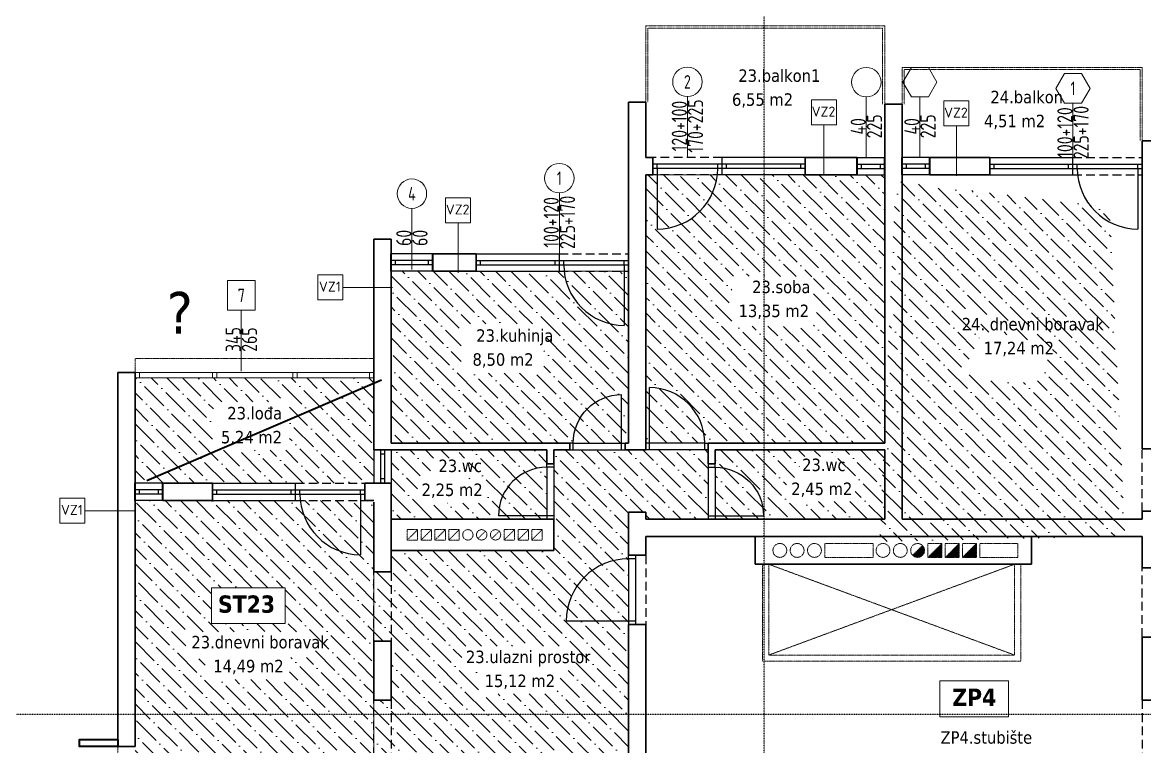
# Model space of a CAD drawing. Header units: millimetres. Extents: x -701 to 470890, y -446843 to -116129.
# Drawn here: x 226709 to 228330, y -222698 to -221653 of the extents above; entities that cross this region are included whole.
import ezdxf
from ezdxf.enums import TextEntityAlignment as Align

# ---------------------------------------------------------------- set-up
doc = ezdxf.new("R2010")
doc.units = ezdxf.units.MM
for name, pattern in [('ACAD_ISO03W100', [30, 12, -18]), ('HIDDEN', [0.375, 0.25, -0.125]), ('HIDDENX2', [19.049999999999997, 12.7, -6.35])]:
    doc.linetypes.add(name, pattern=pattern)
doc.layers.get('0').update_dxf_attribs({"lineweight": 0})
for name, color, linetype, lineweight in [('03-prozori', 132, 'Continuous', 0), ('05-podgled-tanko', 144, 'HIDDEN', 0), ('06-hatch_grijano', 30, 'Continuous', 0), ('07-kote', 70, 'Continuous', 9), ('09-oznaka stavke', 1, 'Continuous', 0), ('5-TX', 113, 'Continuous', 5), ('TP_01 - 0.35', 1, 'Continuous', 35), ('TP_01 - 0.50', 1, 'Continuous', 40), ('TP_07 - 0.20', 255, 'Continuous', 20)]:
    doc.layers.add(name, color=color, linetype=linetype, lineweight=lineweight)
for name, color, linetype in [('TP_Hidden', 8, 'HIDDENX2'), ('TP_Otvori', 8, 'Continuous'), ('TP_Otvori.block', 8, 'Continuous'), ('zidovi', 1, 'Continuous')]:
    doc.layers.add(name, color=color, linetype=linetype)
doc.styles.add('isocpeur', font='isocpeur.ttf')
doc.styles.add('tahoma10', font='tahoma.ttf', dxfattribs={"height": 2})

# ---------------------------------------------------------------- blocks, each defined once
blk = doc.blocks.new('*U656')
at = {"layer": 'TP_Otvori'}
for p, q in [((5.000001072883606, 2.04358873916146e-07), (4.999993102891582, 90.00000084808873)), ((5.000001072883606, 2.04358873916146e-07), (1.072883605957031e-06, 2.04358873916146e-07)), ((95.00000107288324, 8.910042925631245e-06), (5.00000083446503, 3.877577494648676e-07)), ((5.00000064713616, -10.00000003405978), (5.000000834465027, 2.043588528028758e-07)), ((95.00000088555437, -9.999991328375708), (95.00000107288324, 8.910042925631245e-06)), ((95.00000107288324, 8.910042924803541e-06), (100.0000010728832, 8.910042924803541e-06)), ((100.0000011239731, -9.999993269784119), (1.123973317912923e-06, -10.00000023841852))]:
    blk.add_line(p, q, dxfattribs=at)
blk.add_arc((5.000001072883581, 4.189355961307331e-07), 90.00000042915346, 5.073854788161767e-06, 90.00000507385442, dxfattribs=at)
blk = doc.blocks.new('*U663')
at = {"layer": 'TP_01 - 0.50'}
for p, q in [((0, 1.192092895507812e-07), (0, -30.00000011920929)), ((71.99999547958377, 1.139640818882981e-06), (71.99999547958377, -29.99999909877775))]:
    blk.add_line(p, q, dxfattribs=at)
at = {"layer": 'TP_Otvori'}
for p, q in [((0, 0), (71.99999547958377, -1.71661366175613e-07)), ((4.76837158203125e-07, -11.25000011920929), (71.9999952411652, -11.25000029087066)), ((0, -18.75000011920929), (71.9999952411652, -18.75000005245207)), ((7.500000476837158, -11.25000011920929), (7.500000476837158, -18.75000107288361)), ((64.49999500274662, -11.25000029087066), (64.4999952411652, -18.75000029087065)), ((0, -29.99999833106995), (71.99999547958377, -29.99999897956846))]:
    blk.add_line(p, q, dxfattribs=at)
blk = doc.blocks.new('*U1737')
at = {"layer": 'TP_01 - 0.50'}
for p, q in [((0, 1.192092895507812e-07), (0, -30.00000011920929)), ((47.99999727249144, 1.196861273592731e-06), (47.99999727249144, -29.99999904155731))]:
    blk.add_line(p, q, dxfattribs=at)
at = {"layer": 'TP_Otvori'}
for p, q in [((0, 0), (47.99999727249144, -1.144409114658629e-07)), ((4.76837158203125e-07, -11.25000011920929), (47.99999703407286, -11.2500002336502)), ((0, -18.75000011920929), (47.99999703407286, -18.74999999523162)), ((7.500000476837158, -11.25000011920929), (7.500000476837158, -18.75000107288361)), ((40.49999679565428, -11.2500002336502), (40.49999703407286, -18.7500002336502)), ((0, -29.99999833106995), (47.99999727249144, -29.99999892234802))]:
    blk.add_line(p, q, dxfattribs=at)
blk = doc.blocks.new('*U1736')
at = {"layer": 'TP_01 - 0.50'}
for p, q in [((0, 1.192092895507812e-07), (0, -30.00000011920929)), ((47.99999727249144, 1.196861273592731e-06), (47.99999727249144, -29.99999904155731))]:
    blk.add_line(p, q, dxfattribs=at)
at = {"layer": 'TP_Otvori'}
for p, q in [((0, 0), (47.99999727249144, -1.144409114658629e-07)), ((4.76837158203125e-07, -11.25000011920929), (47.99999703407286, -11.2500002336502)), ((0, -18.75000011920929), (47.99999703407286, -18.74999999523162)), ((7.500000476837158, -11.25000011920929), (7.500000476837158, -18.75000107288361)), ((40.49999679565428, -11.2500002336502), (40.49999703407286, -18.7500002336502)), ((0, -29.99999833106995), (47.99999727249144, -29.99999892234802))]:
    blk.add_line(p, q, dxfattribs=at)
blk = doc.blocks.new('*U655')
at = {"layer": 'TP_Otvori'}
for p, q in [((5.000001072883606, 2.04358873916146e-07), (4.999994874000921, 70.00000070503756)), ((5.000001072883606, 2.04358873916146e-07), (1.072883605957031e-06, 2.04358873916146e-07)), ((75.00000107288328, 6.975446469694553e-06), (5.00000083446503, 3.877577494648676e-07)), ((5.00000064713616, -10.00000003405978), (5.000000834465027, 2.043588528028758e-07)), ((75.00000088555441, -9.999993262972165), (75.00000107288328, 6.975446469694553e-06)), ((75.00000107288328, 6.975446468866849e-06), (80.00000107288328, 6.975446468866849e-06)), ((80.00000112397319, -9.999995204380575), (1.123973317912923e-06, -10.00000023841852))]:
    blk.add_line(p, q, dxfattribs=at)
blk.add_arc((5.000001072883586, 3.712518800830469e-07), 70.00000033378596, 5.073854788161768e-06, 90.00000507385444, dxfattribs=at)
blk = doc.blocks.new('*U654')
at = {"layer": 'TP_Otvori'}
for p, q in [((5.000001072883606, 2.04358873916146e-07), (4.999993988446251, 80.00000077656311)), ((5.000001072883606, 2.04358873916146e-07), (1.072883605957031e-06, 2.04358873916146e-07)), ((85.00000107288324, 7.942744697662896e-06), (5.00000083446503, 3.877577494648676e-07)), ((5.00000064713616, -10.00000003405978), (5.000000834465027, 2.043588528028758e-07)), ((85.00000088555437, -9.999992295673938), (85.00000107288324, 7.942744697662896e-06)), ((85.00000107288324, 7.942744696835193e-06), (90.00000107288324, 7.942744696835193e-06)), ((90.00000112397315, -9.999994237082348), (1.123973317912923e-06, -10.00000023841852))]:
    blk.add_line(p, q, dxfattribs=at)
blk.add_arc((5.000001072883583, 3.950937381068899e-07), 80.00000038146969, 5.073854788161769e-06, 90.00000507385444, dxfattribs=at)
blk = doc.blocks.new('*U664')
at = {"layer": 'TP_01 - 0.50'}
for p, q in [((0, 1.192092895507812e-07), (0, -30.00000011920929)), ((47.99999698638918, 1.196861274274852e-06), (47.99999698638918, -29.9999990415573))]:
    blk.add_line(p, q, dxfattribs=at)
at = {"layer": 'TP_Otvori'}
for p, q in [((0, 0), (47.99999698638918, -1.14440910783742e-07)), ((4.76837158203125e-07, -11.25000011920929), (47.9999967479706, -11.2500002336502)), ((0, -18.75000011920929), (47.9999967479706, -18.74999999523161)), ((7.500000476837158, -11.25000011920929), (7.500000476837158, -18.75000107288361)), ((40.49999650955202, -11.2500002336502), (40.4999967479706, -18.75000023365019)), ((0, -29.99999833106995), (47.99999698638918, -29.99999892234801))]:
    blk.add_line(p, q, dxfattribs=at)
blk = doc.blocks.new('*U3324')
blk.add_lwpolyline([(0, 31.04602911306961), (-1.792289735764687e-20, -59.1770623683441)])
blk.add_circle((0, -81.02028200949621), 21.84231717691728)
at = {"style": 'isocpeur', "width": 0.75}
for tag, p in [('VIS', (-12, -15.62063755359621)), ('SIR', (12, -15.6206375535962))]:
    blk.add_attdef(tag, text='', height=15, rotation=270, dxfattribs=at).set_placement(p, align=Align.MIDDLE)
blk.add_attdef('BR', text='', height=20, rotation=179.9999999999984, dxfattribs=at).set_placement((-3.584578783445449e-20, -81.01937954526115), align=Align.MIDDLE_CENTER)
blk = doc.blocks.new('*U3325')
blk.add_lwpolyline([(0, 31.04602911306961), (-1.792289735764687e-20, -59.1770623683441)])
blk.add_circle((0, -81.02028200949621), 21.84231717691728)
at = {"style": 'isocpeur', "width": 0.75}
for tag, p in [('VIS', (-12, -15.62063755359621)), ('SIR', (12, -15.6206375535962))]:
    blk.add_attdef(tag, text='', height=15, rotation=270, dxfattribs=at).set_placement(p, align=Align.MIDDLE)
blk.add_attdef('BR', text='', height=20, dxfattribs=at).set_placement((-4.03896783473158e-28, -81.0193795452616), align=Align.MIDDLE_CENTER)
blk = doc.blocks.new('*U3370')
blk.add_lwpolyline([(0, 31.04602911306961), (-1.792289735764687e-20, -59.1770623683441)])
blk.add_lwpolyline([(-12.61066770181837, -59.17706236834409), (-25.22133540363676, -81.01937954526137), (-12.61066770181839, -102.8616967221786), (12.61066770181836, -102.8616967221786), (25.22133540363676, -81.0193795452614), (12.61066770181841, -59.1770623683441)], close=True)
at = {"style": 'isocpeur', "width": 0.75}
for tag, p in [('VIS', (-12, -15.62063755359621)), ('SIR', (12, -15.6206375535962))]:
    blk.add_attdef(tag, text='', height=15, rotation=270, dxfattribs=at).set_placement(p, align=Align.MIDDLE)
blk.add_attdef('BR', text='', height=20, dxfattribs=at).set_placement((-4.03896783473158e-28, -81.0193795452616), align=Align.MIDDLE_CENTER)
blk = doc.blocks.new('*U3361')
blk.add_lwpolyline([(0, 31.04602911306961), (-1.792289735764687e-20, -59.1770623683441)])
blk.add_lwpolyline([(-12.61066770181837, -59.17706236834409), (-25.22133540363676, -81.01937954526137), (-12.61066770181839, -102.8616967221786), (12.61066770181836, -102.8616967221786), (25.22133540363676, -81.0193795452614), (12.61066770181841, -59.1770623683441)], close=True)
at = {"style": 'isocpeur', "width": 0.75}
for tag, p in [('VIS', (-12, -15.62063755359621)), ('SIR', (12, -15.6206375535962))]:
    blk.add_attdef(tag, text='', height=15, rotation=270, dxfattribs=at).set_placement(p, align=Align.MIDDLE)
blk.add_attdef('BR', text='', height=20, rotation=179.9999999999984, dxfattribs=at).set_placement((-3.584578783445449e-20, -81.01937954526115), align=Align.MIDDLE_CENTER)
blk = doc.blocks.new('*U649')
at = {"ltscale": 0.1}
blk.add_line((-0.1249999999996342, 0.3749996975742539), (-0.6249999999981708, 0.3749984878712693), dxfattribs=at)
blk.add_lwpolyline([(0.1249996975738881, 0.5000003024253804), (0.1250003024253803, 0.2500003024261121), (-0.124999697573888, 0.2499996975746198), (-0.1250003024253803, 0.4999996975738881)], close=True, dxfattribs=at)
at = {"style": 'isocpeur'}
blk.add_attdef('sl', text='', height=0.1, dxfattribs=at).set_placement((0.005017208459321409, 0.3336032184705005), align=Align.CENTER)
blk = doc.blocks.new('*U64')
at = {"ltscale": 0.1}
blk.add_line((3.02425826437247e-07, 0.2500000000003658), (1.512129132241746e-06, -0.2499999999981707), dxfattribs=at)
blk.add_lwpolyline([(-0.1250003024254606, 0.4999996975738077), (0.1249996975738076, 0.5000003024254606), (0.1250003024254606, 0.2500003024261923), (-0.1249996975738077, 0.2499996975745394)], close=True, dxfattribs=at)
at = {"style": 'isocpeur'}
blk.add_attdef('sl', text='', height=0.1, dxfattribs=at).set_placement((0.005017208459321409, 0.3336032184705005), align=Align.CENTER)
blk = doc.blocks.new('*U3333')
blk.add_lwpolyline([(0, 31.04602911306961), (-1.792289735764687e-20, -59.1770623683441)])
blk.add_lwpolyline([(-20.32020566910614, -102.8625991864135), (-20.32020566910614, -59.17796483257893), (20.32020566910614, -59.17796483257894), (20.32020566910614, -102.8625991864135)], close=True)
at = {"style": 'isocpeur', "width": 0.75}
for tag, p in [('VIS', (-12, -15.62063755359621)), ('SIR', (12, -15.6206375535962))]:
    blk.add_attdef(tag, text='', height=15, rotation=270, dxfattribs=at).set_placement(p, align=Align.MIDDLE)
blk.add_attdef('BR', text='', height=20, rotation=179.9999999999984, dxfattribs=at).set_placement((-3.584578783445449e-20, -81.01937954526115), align=Align.MIDDLE_CENTER)

msp = doc.modelspace()

# ---------------------------------------------------------------- hatches: boundary and pattern name
at = {"layer": '05-podgled-tanko'}
h = msp.add_hatch(color=256, dxfattribs=at)
h.dxf.hatch_style = 1
h.paths.add_polyline_path([(228037.5105092042, -222425.0330159358), (228037.5105092042, -222405.0330159358), (228017.5105092042, -222425.0330159358)])
h.dxf.unprotected_set("ltscale", 0)
h = msp.add_hatch(color=256, dxfattribs=at)
h.dxf.hatch_style = 1
h.paths.add_polyline_path([(228062.5105092042, -222425.0330159358), (228062.5105092042, -222405.0330159358), (228042.5105092042, -222425.0330159358)])
h.dxf.unprotected_set("ltscale", 0)
h = msp.add_hatch(color=256, dxfattribs=at)
h.dxf.hatch_style = 1
h.paths.add_polyline_path([(228087.5105092042, -222425.0330159358), (228087.5105092042, -222405.0330159358), (228067.5105092042, -222425.0330159358)])
h.dxf.unprotected_set("ltscale", 0)
h = msp.add_hatch(color=256, dxfattribs=at)
h.dxf.hatch_style = 1
edge = h.paths.add_edge_path()
edge.add_arc((228002.5105094427, -222415.0330154589), 10.00000047683717, 225.0000009659346, 269.9999979509434)
edge.add_arc((228002.510509085, -222415.0330155781), 10.00000041723252, 270.0000020490567, 359.9999979509434)
edge.add_arc((228002.5105077737, -222415.0330167106), 10.00000154972079, 4.436338000413295e-06, 44.99999734039595)
edge.add_line((228009.5815770143, -222407.9619481257), (227995.4394413942, -222422.1040837458))
h.dxf.unprotected_set("ltscale", 0)
at = {"layer": '06-hatch_grijano'}
h = msp.add_hatch(dxfattribs=at)
h.set_pattern_fill('ANSI36', color=256, scale=5, angle=270, style=0)
h.set_pattern_definition([(315, (-43703.63030976336, -4370.792526628444), (30.86963041617522, -8.418990113502339), [39.6875, -7.9375, 0, -7.9375])])
h.paths.add_polyline_path([(227734.218987059, -222091.0964315227), (227734.2189871782, -222019.0542575411), (227852.0088461154, -222019.9549068502), (227852.0088461154, -222091.9970806531)])
h.paths.add_polyline_path([(227343.3215077632, -222159.269963055), (227343.3215077632, -222088.1552871159), (227462.5014911407, -222088.1552869967), (227462.5014909023, -222159.2699631146)])
h.paths.add_polyline_path([(227832.1446998828, -222309.6080828003), (227832.1446997636, -222279.5119095138), (227887.5385115856, -222279.5119094542), (227887.5385114664, -222309.6080828599)])
h.paths.add_polyline_path([(227813.2157984489, -222344.2734679869), (227813.2157984489, -222309.6080828003), (227912.4385348075, -222309.6080829195), (227912.4385346883, -222344.2734680465)])
h.paths.add_polyline_path([(227955.0099592918, -222270.0319536618), (227710.0099592918, -222270.0319538406), (227710.009959411, -222370.031953781), (227955.0099592918, -222370.031953781)])
h.paths.add_polyline_path([(227354.4271804803, -222311.9361695937), (227299.0333687776, -222311.9361696533), (227299.0333688968, -222281.8399962476), (227354.4271804803, -222281.839996188)])
h.paths.add_polyline_path([(227280.1044675821, -222346.6015547207), (227280.1044674629, -222311.9361695937), (227379.3272039407, -222311.9361695937), (227379.3272039407, -222346.6015547207)])
h.paths.add_polyline_path([(227467.0099631065, -222270.0319469861), (227242.009959411, -222270.0319474033), (227242.0099591726, -222370.0319525293), (227467.0099631065, -222370.0319526485)])
h.paths.add_polyline_path([(226985.1982511991, -222200.5558205537), (227095.1216425413, -222200.5558205537), (227095.1216423028, -222270.4037298254), (226985.1982511991, -222270.4037298254)])
h.paths.add_polyline_path([(227217.0099588149, -222166.0319528273), (226872.0099652522, -222166.0319392971), (226872.0099592918, -222318.031954377), (227217.0099588149, -222318.0319537214)])
h.paths.add_polyline_path([(226982.497593593, -222520.5909093908), (226982.497593593, -222468.9356854252), (227088.9503530973, -222468.9356854848), (227088.9503530973, -222520.5909093908)])
h.paths.add_polyline_path([(226945.3054240459, -222569.5651885561), (226945.3054240459, -222532.7093535951), (227126.5449137205, -222532.7093535951), (227126.5449137205, -222569.5651886753)])
h.paths.add_polyline_path([(227095.1281064266, -222569.5651886157), (227095.1281063074, -222601.4369431428), (226973.266001057, -222601.4369431428), (226973.266001057, -222569.5651885561)])
h.paths.add_polyline_path([(227217.0099695438, -222343.0319537214), (226872.0099592918, -222343.0319534234), (226872.0099592918, -222763.0319537214), (227127.0099595302, -222763.031953781), (227217.0099693054, -222763.0319538406)])
h.paths.add_polyline_path([(227344.2329877132, -222588.5635579518), (227344.2329877132, -222553.1975105694), (227505.209113788, -222553.1975105098), (227505.2091136688, -222588.5635578326)])
h.paths.add_polyline_path([(227370.1097001546, -222622.0288727573), (227370.1097002738, -222588.5635578922), (227481.7019820922, -222588.5635579518), (227481.7019820922, -222622.0288727573)])
h.paths.add_polyline_path([(227700.0099522584, -222270.031948059), (227477.0099652522, -222270.0319468073), (227477.0099703782, -222415.0319536618), (227242.0099591726, -222415.0319540194), (227242.0099592918, -222446.0319533638), (227217.0099695438, -222446.0319533638), (227217.0099694246, -222546.0319537214), (227242.0099592918, -222546.0319538406), (227242.0099589342, -222631.0319538406), (227217.0099694246, -222631.0319537214), (227217.0099693054, -222731.0319537214), (227242.0099592918, -222731.0319538406), (227242.0099592918, -222763.0319537214), (227585.0099592918, -222763.0319539002), (227585.0099592918, -222360.0319536618), (227610.0099595302, -222360.0319536618), (227610.0099595302, -222370.0319536618), (227700.0099589342, -222370.0319525889)])
h.paths.add_polyline_path([(227127.0099591726, -222840.7870319179), (227217.0099650138, -222840.7870318583), (227217.0099693054, -222763.0319538406), (227127.0099595302, -222763.031953781)])
h.paths.add_polyline_path([(227955.0099590534, -221873.0319548539), (227610.0099588149, -221873.0319530657), (227610.0100160354, -222260.0319539598), (227770.009959411, -222260.0319538406), (227955.0099592918, -222260.0319538406)])
h.paths.add_polyline_path([(227585.0099592918, -222012.0319536618), (227242.0099592918, -222012.031953781), (227242.0099592918, -222260.0319467477), (227585.0099592918, -222260.0319469861)])
h.paths.add_polyline_path([(226910.3114414924, -222907.2823215417), (226910.3114416116, -222837.0634131125), (227032.168095302, -222837.0634131721), (227032.168095302, -222907.2823215417)])
h.paths.add_polyline_path([(227117.0099595302, -222963.0319536618), (226872.0099592918, -222963.0319537214), (226872.0099592918, -222819.0319539002), (226957.0099592918, -222819.0319541982), (226957.009959411, -222788.0319538406), (227117.0099595302, -222788.0319537214)])
h.paths.add_polyline_path([(227217.0099614376, -222905.864136844), (227127.0099586957, -222905.8641367844), (227127.0099584573, -222963.0319595626), (227217.0099584573, -222963.0319535426)])
h.paths.add_polyline_path([(226976.7048646921, -223181.5190232686), (226976.7048648113, -223109.4768492869), (227094.4947236293, -223110.3774985961), (227094.4947236293, -223182.4196725181)])
h.paths.add_polyline_path([(227217.0099595302, -222973.031953781), (226872.0099592918, -222973.0319537214), (226872.0099595302, -223349.0319543174), (227217.0099590534, -223349.0319553307)])
h = msp.add_hatch(dxfattribs=at)
h.set_pattern_fill('ANSI36', color=256, scale=5, angle=270, style=0)
h.set_pattern_definition([(315, (643139739.0713143, 503081237.3150014), (30.86963041617522, -8.418990113502339), [39.6875, -7.9375, 0, -7.9375])])
h.paths.add_polyline_path([(228057.9652897828, -222109.1948431424), (228057.9652896636, -222072.3390080622), (228239.2047793382, -222072.3390081814), (228239.2047794574, -222109.1948431424)])
h.paths.add_polyline_path([(228085.925866794, -222109.1948431424), (228207.7879719251, -222109.1948431424), (228207.7879719251, -222141.0665976695), (228085.925866794, -222141.0665976695)])
h.paths.add_polyline_path([(228327.0099595302, -221873.0319546751), (227980.0099592918, -221873.0319526485), (227980.0099592918, -222370.0319536618), (228327.0099592918, -222370.0319538406)])

# ---------------------------------------------------------------- linework, layer by layer
at = {"layer": '03-prozori'}
for p, q in [((226872.0099652522, -222158.0319529465), (227217.009965133, -222158.0319528273)), ((226878.2599658483, -222158.0319530061), (226878.2599658483, -222166.0319530061)), ((226983.979720425, -222158.0319529465), (226983.979720425, -222166.0319529465)), ((226990.229721021, -222166.0319527677), (226990.229721021, -222158.0319527677)), ((227099.7599646562, -222158.0319529465), (227099.7599646562, -222166.0319529465)), ((227106.0099652522, -222166.0319527677), (227106.0099652522, -222158.0319527677)), ((227210.759964537, -222158.0319530061), (227210.759964537, -222166.0319530061)), ((226872.0099652522, -222166.0319529465), (227217.009965133, -222166.0319528273))]:
    msp.add_line(p, q, dxfattribs=at).dxf.unprotected_set("ltscale", 0)
at = {"layer": '05-podgled-tanko'}
for p, q in [((227955.009959411, -221658.0319536618), (227610.009959411, -221658.0319536618)), ((227610.009959411, -221658.0319536618), (227610.009959411, -221768.0319528869)), ((227952.0099592981, -221661.0319536618), (227613.009959411, -221661.0319536618)), ((227613.009959411, -221661.0319536618), (227613.009959411, -221768.0319528869)), ((227952.0099592981, -221661.0319536618), (227952.0099595302, -221771.0319528932)), ((227955.0099592918, -221658.0319537214), (227955.0099595302, -221771.0319528869)), ((227980.009959411, -221718.0319536618), (228327.0099592918, -221718.0319536618)), ((227980.009959411, -221718.0319536618), (227980.0099592918, -221771.0319528869)), ((227983.0099594042, -221721.0319536618), (228324.0099592952, -221721.0319536618)), ((227983.0099594042, -221721.0319536618), (227983.0099592918, -221771.0319528937)), ((228324.0099592952, -221721.0319536618), (228324.009959411, -221824.0319521154)), ((228327.0099592918, -221718.0319537214), (228327.009959411, -221824.0319521121)), ((226872.0099592918, -222138.0319537214), (227217.009959411, -222138.031953781)), ((226872.0099592918, -222158.0319529465), (226872.0099592918, -222138.031953781)), ((227280.309744429, -222385.0319527081), (227265.309744429, -222400.0319527081)), ((227300.309744429, -222385.0319527081), (227285.309744429, -222400.0319527081)), ((227320.309744429, -222385.0319527081), (227305.309744429, -222400.0319527081)), ((227340.309744429, -222385.0319527081), (227325.309744429, -222400.0319527081)), ((227378.1130452865, -222387.2286518506), (227367.5064435714, -222397.8352536253)), ((227398.1130452865, -222387.228651791), (227387.5064435714, -222397.8352535657)), ((227420.309744429, -222385.0319526485), (227405.309744429, -222400.0319526485)), ((227440.309744429, -222385.0319526485), (227425.309744429, -222400.0319526485)), ((227460.309744429, -222385.0319526485), (227445.309744429, -222400.0319526485)), ((228037.5105092042, -222405.0330159358), (228017.5105092042, -222425.0330159358)), ((228062.5105092042, -222405.0330159358), (228042.5105092042, -222425.0330159358)), ((228087.5105092042, -222405.0330159358), (228067.5105092042, -222425.0330159358)), ((228009.5815770143, -222407.9619481257), (227995.4394413942, -222422.1040837458)), ((227778.5842791608, -222435.0330159358), (227778.5842791608, -222574.9592459777)), ((227787.5105092042, -222435.0330159358), (227787.5105092042, -222566.0330158762)), ((228142.5105092042, -222435.0330159358), (228142.5105092042, -222566.0330158762)), ((228151.4367392477, -222435.0330159358), (228151.4367392477, -222574.9592460403)), ((227787.5105092042, -222566.0330159358), (228142.5105092042, -222566.0330159954)), ((227778.5842791608, -222574.9592459777), (228151.4367392477, -222574.9592460403))]:
    msp.add_line(p, q, dxfattribs=at).dxf.unprotected_set("ltscale", 0)
for points in [[(227265.309744429, -222385.0319527081), (227280.309744429, -222385.0319527081), (227280.309744429, -222400.0319527081), (227265.309744429, -222400.0319527081)], [(227285.309744429, -222385.0319527081), (227300.309744429, -222385.0319527081), (227300.309744429, -222400.0319527081), (227285.309744429, -222400.0319527081)], [(227305.309744429, -222385.0319527081), (227320.309744429, -222385.0319527081), (227320.309744429, -222400.0319527081), (227305.309744429, -222400.0319527081)], [(227325.309744429, -222385.0319527081), (227340.309744429, -222385.0319527081), (227340.309744429, -222400.0319527081), (227325.309744429, -222400.0319527081)], [(227405.309744429, -222385.0319526485), (227420.309744429, -222385.0319526485), (227420.309744429, -222400.0319526485), (227405.309744429, -222400.0319526485)], [(227425.309744429, -222385.0319526485), (227440.309744429, -222385.0319526485), (227440.309744429, -222400.0319526485), (227425.309744429, -222400.0319526485)], [(227445.309744429, -222385.0319526485), (227460.309744429, -222385.0319526485), (227460.309744429, -222400.0319526485), (227445.309744429, -222400.0319526485)], [(227938.5105087274, -222405.0330159358), (227868.5105087274, -222405.0330159358), (227868.5105087274, -222425.0330159358), (227938.5105087274, -222425.0330159358)], [(228017.5105092042, -222405.0330159358), (228037.5105092042, -222405.0330159358), (228037.5105092042, -222425.0330159358), (228017.5105092042, -222425.0330159358)], [(228042.5105092042, -222405.0330159358), (228062.5105092042, -222405.0330159358), (228062.5105092042, -222425.0330159358), (228042.5105092042, -222425.0330159358)], [(228067.5105092042, -222405.0330159358), (228087.5105092042, -222405.0330159358), (228087.5105092042, -222425.0330159358), (228067.5105092042, -222425.0330159358)], [(228092.5105092042, -222405.0330159358), (228147.5105092042, -222405.0330159358), (228147.5105092042, -222425.0330159358), (228092.5105092042, -222425.0330159358)]]:
    msp.add_lwpolyline(points, close=True, dxfattribs=at).dxf.unprotected_set("ltscale", 0)
for points in [[(227787.5105092042, -222566.0330158762), (228142.5105092042, -222435.0330159358)], [(228142.5105092042, -222566.0330158762), (227787.5105092042, -222435.0330159358)], [(226847.0099519406, -222758.0319536022), (226847.0099583421, -222698.0319536618)]]:
    msp.add_lwpolyline(points, dxfattribs=at).dxf.unprotected_set("ltscale", 0)
for centre, radius in [((227352.809744429, -222392.5319527081), 7.5), ((227372.809744429, -222392.5319527081), 7.5), ((227392.809744429, -222392.5319526485), 7.5), ((227803.5105087274, -222415.0330159358), 10), ((227828.5105087274, -222415.0330159358), 10), ((227853.5105087274, -222415.0330159358), 10), ((227952.5105092042, -222415.0330159358), 10), ((227977.5105092042, -222415.0330159358), 10), ((228002.5105092042, -222415.0330159358), 10)]:
    msp.add_circle(centre, radius, dxfattribs=at).dxf.unprotected_set("ltscale", 0)
at = {"layer": '06-hatch_grijano'}
for points in [[(227610.0099588149, -221873.0319530657), (227955.0099590534, -221873.0319548539), (227955.0099592918, -222260.0319538406), (227770.009959411, -222260.0319538406), (227610.0100160354, -222260.0319539598), (227610.0099588149, -221873.0319530657)], [(227242.0099592918, -222012.031953781), (227585.0099592918, -222012.0319536618), (227585.0099592918, -222260.0319469861), (227242.0099592918, -222260.0319467477), (227242.0099592918, -222012.031953781)], [(227477.0099652522, -222270.0319468669), (227477.0099703782, -222415.0319536618), (227242.0099591726, -222415.0319540194), (227242.0099592918, -222446.0319533638), (227217.0099609607, -222446.0319533638), (227217.0099694246, -222546.0319537214), (227242.0099592918, -222546.0319538406), (227242.0099589342, -222631.0319538406), (227217.0099607223, -222631.0319537214), (227217.0099693054, -222731.0319537214), (227242.0099592918, -222731.0319538406), (227242.0099592918, -222763.0319537214), (227585.0099592918, -222763.0319539002), (227585.0099592918, -222360.0319536618), (227610.0099595302, -222360.0319536618), (227610.0099595302, -222370.0319536618), (227700.0099589342, -222370.0319525889), (227700.0099522584, -222270.031948059), (227477.0099652522, -222270.0319468073)], [(227242.009959411, -222270.0319474033), (227467.0099631065, -222270.0319469861), (227467.0099631065, -222370.0319526485), (227242.0099591726, -222370.0319525293), (227242.009959411, -222270.0319474033)]]:
    msp.add_lwpolyline(points, dxfattribs=at)
at = {"layer": '07-kote', "color": 5, "linetype": 'ByBlock', "lineweight": 40, "ltscale": 5, "true_color": 0x1a1aff}
msp.add_lwpolyline([(226889.2291104962, -222313.9125196311), (227227.9791099326, -222168.9125189158)], dxfattribs=at)
at = {"layer": '07-kote', "linetype": 'ByBlock', "ltscale": 5}
for points in [[(226982.497593593, -222468.9356854848), (227088.9503530973, -222468.9356854848), (227088.9503530973, -222520.5909094504), (226982.497593593, -222520.5909094504)], [(228034.6704580301, -222603.3558570436), (228133.808459472, -222603.3558570436), (228133.808459472, -222655.0110810093), (228034.6704580301, -222655.0110810093)]]:
    msp.add_lwpolyline(points, close=True, dxfattribs=at)
at = {"layer": 'TP_01 - 0.35'}
for p, q in [((227585.009959411, -222260.0319537214), (227585.009959411, -221768.0319528273)), ((227610.009959411, -221768.0319529465), (227585.0099595302, -221768.0319528273)), ((227610.0099592918, -221848.031953781), (227610.009959411, -221768.0319529465)), ((227955.009959411, -222260.0319538406), (227955.009959411, -221771.0319528869)), ((227980.0099592918, -221771.0319528869), (227955.009959411, -221771.0319528869)), ((227980.0099592918, -222370.031953781), (227980.0099592918, -221771.0319528869)), ((228327.0099592918, -222193.0319538406), (228327.0099592918, -221824.0319522313)), ((228327.0099592918, -221824.0319521717), (228352.0099591726, -221824.0319521717)), ((227620.0099592918, -221848.0319537214), (227610.009959411, -221848.0319537214)), ((227620.0099592918, -221873.031953781), (227620.0099592918, -221848.0319537214)), ((227840.009959411, -221848.0319537214), (227915.0099591726, -221848.0319537214)), ((227840.0099592918, -221873.031953781), (227840.0099592918, -221848.0319537214)), ((227915.0099591726, -221873.031953781), (227915.0099591726, -221848.0319537214)), ((228107.0099592918, -221848.0319537214), (228020.009959411, -221848.0319537214)), ((228020.009959411, -221873.031953781), (228020.009959411, -221848.0319537214)), ((228107.0099592918, -221873.031953781), (228107.0099592918, -221848.0319537214)), ((227610.009959411, -222270.0319541386), (227610.0099592918, -221873.0319530061)), ((227620.0099591726, -221873.0319530061), (227610.009959411, -221873.0319530061)), ((227840.009959411, -221873.031953781), (227915.0099591726, -221873.031953781)), ((228107.0099592918, -221873.0319538406), (228020.009959411, -221873.031953781)), ((227217.0099592918, -222158.0319536618), (227217.0099592918, -221966.0319517544)), ((227242.0099817031, -221966.031951814), (227217.0099817031, -221966.031951814)), ((227242.0099592918, -222213.0319537214), (227242.0099595302, -221966.031951814)), ((227302.0099592918, -221987.0319537214), (227365.0099592918, -221987.031953781)), ((227302.0099592918, -221987.031953781), (227302.0099592918, -222012.031953781)), ((227365.0099592918, -221987.0319538406), (227365.0099592918, -222012.031953781)), ((227302.0099592918, -222012.0319537214), (227365.0099592918, -222012.031953781)), ((227242.0099592918, -222213.031953781), (227242.0099592918, -222091.4770304254)), ((226847.0099592918, -222698.0319537214), (226847.0099592918, -222158.0319529465)), ((226872.009959411, -222158.0319530061), (226847.0099592918, -222158.0319529465)), ((226872.009959411, -222698.0319536618), (226872.0099592918, -222158.0319530061)), ((227217.0099592918, -222270.0319472841), (227217.0099592918, -222158.0319536618)), ((227610.009959411, -222183.0319538406), (227610.009959411, -222193.0319538406)), ((228327.0099592918, -222268.5319538406), (228327.0099592918, -222193.0319538406)), ((227242.009959411, -222260.0319468669), (227242.0099592918, -222213.031953781)), ((227242.0099592918, -222260.0319468669), (227242.0099591726, -222213.031953781)), ((227242.0099592918, -222260.0319469265), (227500.0099688285, -222260.0319468669)), ((227500.0099688285, -222270.031954079), (227500.0099688285, -222260.0319536618)), ((227580.0099688285, -222270.031954079), (227580.0099688285, -222260.0319536618)), ((227580.0099688285, -222260.0319536618), (227585.009959411, -222260.0319536618)), ((227700.0099639409, -222260.0319538406), (227955.0099592918, -222260.0319538406)), ((227700.0099639409, -222290.0319525889), (227700.0099639409, -222260.0319538406)), ((227700.0099639409, -222270.0319538406), (227700.0099639409, -222260.0319538406)), ((227242.0099592918, -222270.0319474033), (227217.009959411, -222270.0319473437)), ((227242.009959411, -222270.0319474033), (227467.0099631065, -222270.0319469861)), ((227467.0099631065, -222290.0319526485), (227467.0099631065, -222270.0319538406)), ((227477.0099653715, -222270.0319468073), (227500.0099688285, -222270.0319468073)), ((227477.0099653715, -222290.0319525889), (227477.0099652522, -222270.0319468669)), ((227585.009959411, -222270.0319540194), (227580.0099688285, -222270.031954079)), ((227595.0099646562, -222270.031954079), (227585.0099646562, -222270.031954079)), ((227595.0099646562, -222270.031954079), (227610.009964537, -222270.0319541386)), ((227710.0099662059, -222270.0319538406), (227888.0099590534, -222270.0319538406)), ((227710.0099662059, -222290.0319526485), (227710.0099662059, -222270.0319538406)), ((227888.0099590534, -222270.0319538406), (227955.0099592918, -222270.031953781)), ((227955.0099592918, -222370.031953781), (227955.009959411, -222270.0319538406)), ((228327.0099592918, -222268.5319538406), (228352.0099591726, -222268.5319538406)), ((227467.0099631065, -222290.0319526485), (227477.0099653715, -222290.0319525889)), ((227710.0099662059, -222290.0319526485), (227700.0099639409, -222290.0319525889)), ((226912.009959411, -222318.0319550923), (226984.0099591726, -222318.0319553307)), ((226912.0099592918, -222318.0319553307), (226912.0099592918, -222343.0319553307)), ((226984.0099591726, -222318.0319553307), (226984.0099591726, -222343.0319552711)), ((227242.0099591726, -222318.031953781), (227204.0099591726, -222318.0319537214)), ((227204.0099591726, -222318.0319553307), (227204.0099591726, -222343.0319552711)), ((227242.0099592918, -222370.031953781), (227242.0099592918, -222318.0319538406)), ((227242.0099592918, -222370.031953781), (227242.0099591726, -222318.0319538406)), ((226912.009959411, -222343.0319550923), (226984.0099591726, -222343.0319552711)), ((227204.0099591726, -222343.0319541982), (227217.0099592918, -222343.0319537214)), ((227217.009959411, -222397.5319528273), (227217.009959411, -222345.5319528869)), ((228327.0099592918, -222370.031953781), (228327.009959411, -222358.531953781)), ((228327.0099592918, -222358.5319538406), (228352.0099591726, -222358.5319538406)), ((227242.0099592918, -222446.0319533638), (227242.0099591726, -222370.0319525889)), ((227242.0099591726, -222370.0319525293), (227477.0099703782, -222370.0319526485)), ((227477.0099703782, -222415.0319536618), (227477.0099703782, -222370.0319525889)), ((227610.0099595302, -222360.0319536618), (227585.0099595302, -222360.0319536618)), ((227585.0099595302, -222360.0319536618), (227585.0099595302, -222370.0319536022)), ((227585.0099592918, -222422.0319527677), (227585.0099592918, -222370.0319536618)), ((227610.0099595302, -222370.0319536618), (227610.0099595302, -222360.0319536618)), ((227610.0099595302, -222370.031953781), (227898.0099592918, -222370.031953781)), ((227700.0099592918, -222370.0319537214), (227710.0099592918, -222370.0319537214)), ((227898.0099592918, -222370.031953781), (227955.0099592918, -222370.031953781)), ((228072.0099601262, -222370.031953781), (227980.0099591726, -222370.031953781)), ((228327.0099592918, -222370.0319538406), (228072.0099601262, -222370.031953781)), ((227217.0099609607, -222446.0319532446), (227217.0099613183, -222395.0319537214)), ((227639.0099591726, -222395.0319532446), (227610.009959411, -222395.0319534234)), ((227610.0099595302, -222422.0319527677), (227610.0099595302, -222395.0319533042)), ((227639.0099591726, -222395.0319537214), (228327.009959411, -222395.031953781)), ((227768.0099592918, -222435.0330159358), (227768.0099592918, -222395.0319537214)), ((228167.0110592359, -222395.031953781), (228167.0110592359, -222435.0330159358)), ((228327.009959411, -222395.031953781), (228327.009959411, -222440.0330156377)), ((227477.0099703782, -222415.0319528869), (227242.0099591726, -222415.0319529465)), ((227610.0099595302, -222422.0319528273), (227585.0099595302, -222422.0319527677)), ((228167.0110592359, -222435.0330159358), (227768.0099592918, -222435.0330159358)), ((227242.0099591726, -222446.0319534234), (227217.0099613183, -222446.0319533042)), ((228352.0099591726, -222440.0330156377), (228327.009959411, -222440.0330156377)), ((227585.0099592918, -222763.0319538406), (227585.0099592918, -222522.0319528273)), ((227610.0099592918, -222522.0319528273), (227585.0099592918, -222522.0319527677)), ((227610.0099592918, -222763.031953781), (227610.0099595302, -222522.0319528273)), ((227217.009960007, -222631.0319536618), (227217.0099604839, -222546.0319537214)), ((227242.0099601262, -222546.0319538406), (227217.0099610799, -222546.0319537214)), ((227242.0099592918, -222631.031953781), (227242.0099592918, -222546.031953781)), ((228327.0099596494, -222540.0330155781), (228327.009959411, -222570.0330156377)), ((228352.009959411, -222540.0330156377), (228327.009959411, -222540.0330156377)), ((228327.0099592918, -222570.0330159358), (228327.0099592918, -222631.0330159954)), ((227242.0099597686, -222631.0319538406), (227217.0099607223, -222631.0319537214)), ((228352.0099592918, -222631.0330159358), (228327.0099592918, -222631.0330159954)), ((226872.009959411, -222698.0319536618), (226847.0099592918, -222698.0319536618))]:
    msp.add_line(p, q, dxfattribs=at)
at = {"layer": 'TP_01 - 0.50'}
msp.add_lwpolyline([(226847.0099584613, -222698.0319536618), (226792.0099584582, -222698.0319536618), (226792.0099584582, -222688.0319536618), (226847.0099584613, -222688.0319536618), (226847.0099583421, -222698.0319536618)], dxfattribs=at)
at = {"layer": 'TP_07 - 0.20'}
msp.add_line((227242.0099591726, -222415.0319534234), (227477.0099703782, -222415.0319536618), dxfattribs=at)
at = {"layer": 'TP_Hidden'}
for p, q in [((227720.0099591726, -221848.0319531253), (227620.0099591726, -221848.0319525293)), ((228227.0099592918, -221848.0319527677), (228327.0099592918, -221848.0319521717)), ((227720.0099591726, -221873.0319532446), (227620.0099591726, -221873.0319530061)), ((228227.0099592918, -221873.0319528869), (228327.0099592918, -221873.0319526485)), ((227485.0099592918, -221987.0319528273), (227585.0099592918, -221987.0319522313)), ((227485.0099592918, -222012.0319529465), (227585.0099592918, -222012.0319527081)), ((228327.0099592918, -222358.5319538406), (228327.0099592918, -222268.5319538406)), ((227104.0099591726, -222318.0319543174), (227204.0099591726, -222318.0319537214)), ((227104.0099591726, -222343.0319544367), (227204.0099591726, -222343.0319541982)), ((227610.0099592918, -222422.0319528273), (227610.0099592918, -222522.0319528273)), ((227217.0099610799, -222546.0319537214), (227217.0099609607, -222446.0319533042)), ((227242.0099592918, -222446.0319533638), (227242.0099592918, -222546.031953781)), ((228327.0099595302, -222540.0330156974), (228327.0140447133, -222440.0330156377)), ((227217.0099602455, -222731.0319537214), (227217.0099607223, -222631.031953781)), ((227242.0099597686, -222631.0319538406), (227242.0099592918, -222731.031953781)), ((228327.0099591726, -222631.0330148629), (228327.0140443557, -222731.0330149225))]:
    msp.add_line(p, q, dxfattribs=at)
at = {"layer": 'TP_Otvori'}
for p, q in [((227720.0099592918, -221873.031953781), (227720.0099592918, -221848.0319537214)), ((227840.0099591726, -221848.0319537214), (227720.0099591726, -221848.0319532446)), ((228107.0099592918, -221848.0319533638), (228227.0099592918, -221848.0319528869)), ((228227.0099591726, -221873.0319534234), (228227.0099591726, -221848.0319533638)), ((227720.0099591726, -221857.4069521717), (227620.0099591726, -221857.4069521717)), ((227720.0099586957, -221863.6569525293), (227620.0099591726, -221863.6569524101)), ((227626.2599596494, -221863.6569525293), (227626.2599596494, -221857.4069513372)), ((227626.2599596494, -221863.6569525293), (227626.2599596494, -221951.156951218)), ((227713.7599584573, -221863.6569525293), (227713.7599584573, -221857.4069513372)), ((227840.0099591726, -221857.4069530061), (227720.009959411, -221857.4069528869)), ((227840.0099591726, -221863.6569533638), (227720.009959411, -221863.6569531253)), ((227726.2599598878, -221863.6569531253), (227726.2599598878, -221857.4069526485)), ((227833.7599584573, -221863.6569533638), (227833.7599584573, -221857.4069521717)), ((228107.0099592918, -221857.4069526485), (228227.0099590534, -221857.4069525293)), ((228107.0099592918, -221863.6569530061), (228227.0099590534, -221863.6569527677)), ((228113.259960007, -221863.6569530061), (228113.259960007, -221857.406951814)), ((228220.7599585765, -221863.6569527677), (228220.7599585765, -221857.4069522909)), ((228227.0099592918, -221857.406951814), (228327.0099592918, -221857.406951814)), ((228227.0099597686, -221863.6569521717), (228327.0099592918, -221863.6569520525)), ((228233.259960007, -221863.6569521717), (228233.259960007, -221857.4069509796)), ((228320.7599588149, -221863.6569521717), (228320.7599588149, -221857.4069509796)), ((228320.7599588149, -221863.6569521717), (228320.7599588149, -221951.1569508604)), ((227840.0099591726, -221873.031954079), (227720.0099591726, -221873.0319538406)), ((228107.0099592918, -221873.0319537214), (228227.0099592918, -221873.031953483)), ((227365.0099592918, -221987.0319534234), (227485.0099592918, -221987.0319529465)), ((227365.0099592918, -221996.4069527081), (227485.0099590534, -221996.4069525889)), ((227371.259960007, -222002.6569530657), (227371.259960007, -221996.4069518737)), ((227478.7599585765, -222002.6569528273), (227478.7599585765, -221996.4069523505)), ((227485.0099591726, -222012.031953483), (227485.0099591726, -221987.0319534234)), ((227485.0099592918, -221996.4069518737), (227585.0099592918, -221996.4069518737)), ((227491.259960007, -222002.6569522313), (227491.259960007, -221996.4069510392)), ((227578.7599588149, -222002.6569522313), (227578.7599588149, -221996.4069510392)), ((227365.0099592918, -222002.6569530657), (227485.0099590534, -222002.6569528273)), ((227365.0099592918, -222012.031953781), (227485.0099592918, -222012.0319535426)), ((227485.0099597686, -222002.6569522313), (227585.0099592918, -222002.6569521121)), ((227578.7599588149, -222002.6569522313), (227578.7599588149, -222090.15695092)), ((227217.0099590534, -222270.0319473437), (227217.0099588149, -222318.0319537214)), ((227226.3849583381, -222270.0319473437), (227226.3849583381, -222318.0319537214)), ((227232.6349585765, -222276.2819482378), (227226.3849573844, -222276.2819482378)), ((227232.6349585765, -222270.0319473437), (227232.6349584573, -222318.0319537214)), ((227242.0099592918, -222270.0319474033), (227242.0099592918, -222318.0319538406)), ((226984.0099591726, -222318.0319549135), (227104.0099591726, -222318.0319544367)), ((227104.0099590534, -222343.0319549731), (227104.0099590534, -222318.0319549135)), ((227232.6349585765, -222311.7819528869), (227226.3849573844, -222311.7819528869)), ((226984.0099591726, -222327.4069541982), (227104.0099589342, -222327.406954079)), ((226984.0099591726, -222333.6569545559), (227104.0099589342, -222333.6569543174)), ((226990.2599598878, -222333.6569545559), (226990.2599598878, -222327.4069533638)), ((227097.7599584573, -222333.6569543174), (227097.7599584573, -222327.4069538406)), ((227104.0099591726, -222327.4069533638), (227204.0099591726, -222327.4069533638)), ((227104.0099596494, -222333.6569537214), (227204.0099591726, -222333.6569536022)), ((227110.2599598878, -222333.6569537214), (227110.2599598878, -222327.4069525293)), ((227197.7599586957, -222333.6569537214), (227197.7599586957, -222327.4069525293)), ((227197.7599586957, -222333.6569537214), (227197.7599586957, -222421.1569524101)), ((226984.0099591726, -222343.0319552711), (227104.0099591726, -222343.0319550327))]:
    msp.add_line(p, q, dxfattribs=at)
for centre, start, end in [((227626.2599596494, -221863.6569525293), 270, 0), ((228320.7599588149, -221863.6569521717), 180, 270), ((227578.7599588149, -222002.6569522313), 180, 270), ((227197.7599586957, -222333.6569537214), 180, 270)]:
    msp.add_arc(centre, 87.49999874830246, start, end, dxfattribs=at)
at = {"layer": 'zidovi', "linetype": 'ACAD_ISO03W100', "ltscale": 0.02}
for p, q in [((227780.8162609166, -223556.2476475554), (227780.8162609166, -221596.2498765477)), ((229555.1463519177, -222651.6644946557), (226674.5007189826, -222651.6644946557))]:
    msp.add_line(p, q, dxfattribs=at)

# ---------------------------------------------------------------- block references
at = {"layer": '06-hatch_grijano'}
msp.add_blockref('*U654', (227610.009959411, -222260.0319538406), dxfattribs=at)
at = {"layer": '06-hatch_grijano', "xscale": -1}
msp.add_blockref('*U655', (227580.0099699014, -222260.0319538406), dxfattribs=at)
at = {"layer": '06-hatch_grijano', "rotation": 90.00000000000001}
msp.add_blockref('*U655', (227467.0099701398, -222370.0319537214), dxfattribs=at)
at = {"layer": '09-oznaka stavke', "linetype": 'HIDDEN', "ltscale": 50}
ref = msp.add_blockref('*U3324', (227670.0090123254, -221817.7620745761), dxfattribs=dict(at, xscale=0.9750000000000001, yscale=0.9750000000000001, zscale=0.9750000000000001, rotation=180.0017924477389))
ref.add_attrib('SIR', '120+100', dxfattribs={"layer": '0', "height": 22, "rotation": 90.00179244774475, "style": 'isocpeur', "width": 0.7500000000000002}).set_placement((227658.3085358702, -221802.532318993), align=Align.MIDDLE)
ref.add_attrib('VIS', '170+225', dxfattribs={"layer": '0', "height": 22, "rotation": 90.00179244774475, "style": 'isocpeur', "width": 0.7500000000000002}).set_placement((227681.7085358588, -221802.5315869447), align=Align.MIDDLE)
ref.add_attrib('BR', '2', dxfattribs={"layer": '0', "height": 19.5, "rotation": 0.001792447744755556, "style": 'isocpeur', "width": 0.7500000000000002}).set_placement((227670.0065410713, -221738.7681795582), align=Align.MIDDLE_CENTER)
ref = msp.add_blockref('*U3325', (227928.4203074073, -221818.155192181), dxfattribs=dict(at, xscale=0.9750000000000001, yscale=0.9750000000000001, zscale=0.9750000000000001, rotation=180.0017924477389))
ref.add_attrib('SIR', '40', dxfattribs={"layer": '0', "height": 22, "rotation": 90.00179244774475, "style": 'isocpeur', "width": 0.7500000000000002}).set_placement((227916.7198309521, -221802.9254365978), align=Align.MIDDLE)
ref.add_attrib('VIS', '225', dxfattribs={"layer": '0', "height": 22, "rotation": 90.00179244774475, "style": 'isocpeur', "width": 0.7500000000000002}).set_placement((227940.1198309406, -221802.9247045495), align=Align.MIDDLE)
ref = msp.add_blockref('*U3370', (228005.8415646496, -221818.1551910644), dxfattribs=dict(at, xscale=0.9750000000000001, yscale=0.9750000000000001, zscale=0.9750000000000001, rotation=180.0017924477389))
ref.add_attrib('SIR', '40', dxfattribs={"layer": '0', "height": 22, "rotation": 90.00179244774475, "style": 'isocpeur', "width": 0.7500000000000002}).set_placement((227994.1410881944, -221802.9254354812), align=Align.MIDDLE)
ref.add_attrib('VIS', '225', dxfattribs={"layer": '0', "height": 22, "rotation": 90.00179244774475, "style": 'isocpeur', "width": 0.7500000000000002}).set_placement((228017.541088183, -221802.9247034329), align=Align.MIDDLE)
ref = msp.add_blockref('*U3361', (228227.009012087, -221827.1370742781), dxfattribs=dict(at, xscale=0.9750000000000001, yscale=0.9750000000000001, zscale=0.9750000000000001, rotation=180.0017924477389))
ref.add_attrib('SIR', '100+120', dxfattribs={"layer": '0', "height": 22, "rotation": 90.00179244774475, "style": 'isocpeur', "width": 0.7500000000000002}).set_placement((228215.3085356318, -221811.907318695), align=Align.MIDDLE)
ref.add_attrib('VIS', '225+170', dxfattribs={"layer": '0', "height": 22, "rotation": 90.00179244774475, "style": 'isocpeur', "width": 0.7500000000000002}).set_placement((228238.7085356204, -221811.9065866467), align=Align.MIDDLE)
ref.add_attrib('BR', '1', dxfattribs={"layer": '0', "height": 19.5, "rotation": 0.001792447744755556, "style": 'isocpeur', "width": 0.7500000000000002}).set_placement((228227.0065408329, -221748.1431792602), align=Align.MIDDLE_CENTER)
ref = msp.add_blockref('*U3324', (227485.0090123254, -221956.7620745761), dxfattribs=dict(at, xscale=0.9750000000000001, yscale=0.9750000000000001, zscale=0.9750000000000001, rotation=180.0017924477389))
ref.add_attrib('SIR', '100+120', dxfattribs={"layer": '0', "height": 22, "rotation": 90.00179244774475, "style": 'isocpeur', "width": 0.7500000000000002}).set_placement((227473.3085358702, -221941.532318993), align=Align.MIDDLE)
ref.add_attrib('VIS', '225+170', dxfattribs={"layer": '0', "height": 22, "rotation": 90.00179244774475, "style": 'isocpeur', "width": 0.7500000000000002}).set_placement((227496.7085358588, -221941.5315869447), align=Align.MIDDLE)
ref.add_attrib('BR', '1', dxfattribs={"layer": '0', "height": 19.5, "rotation": 0.001792447744755556, "style": 'isocpeur', "width": 0.7500000000000002}).set_placement((227485.0065410713, -221877.7681795582), align=Align.MIDDLE_CENTER)
ref = msp.add_blockref('*U3324', (227272.0090124446, -221979.1351755813), dxfattribs=dict(at, xscale=0.9750000000000001, yscale=0.9750000000000001, zscale=0.9750000000000001, rotation=180.0017924477389))
ref.add_attrib('SIR', '60', dxfattribs={"layer": '0', "height": 22, "rotation": 90.00179244774475, "style": 'isocpeur', "width": 0.7500000000000002}).set_placement((227260.3085359894, -221963.9054199982), align=Align.MIDDLE)
ref.add_attrib('VIS', '60', dxfattribs={"layer": '0', "height": 22, "rotation": 90.00179244774475, "style": 'isocpeur', "width": 0.7500000000000002}).set_placement((227283.708535978, -221963.9046879499), align=Align.MIDDLE)
ref.add_attrib('BR', '4', dxfattribs={"layer": '0', "height": 19.5, "rotation": 0.001792447744755556, "style": 'isocpeur', "width": 0.7500000000000002}).set_placement((227272.0065411906, -221900.1412805634), align=Align.MIDDLE_CENTER)
ref = msp.add_blockref('*U3333', (227025.5448571821, -222125.9424886863), dxfattribs=dict(at, xscale=0.9750000000000001, yscale=0.9750000000000001, zscale=0.9750000000000001, rotation=180.0017924477389))
ref.add_attrib('SIR', '345', dxfattribs={"layer": '0', "height": 22, "rotation": 90.00179244774475, "style": 'isocpeur', "width": 0.7500000000000002}).set_placement((227013.8443807269, -222110.7127331032), align=Align.MIDDLE)
ref.add_attrib('VIS', '265', dxfattribs={"layer": '0', "height": 22, "rotation": 90.00179244774475, "style": 'isocpeur', "width": 0.7500000000000002}).set_placement((227037.2443807155, -222110.7120010549), align=Align.MIDDLE)
ref.add_attrib('BR', '7', dxfattribs={"layer": '0', "height": 19.5, "rotation": 0.001792447744755556, "style": 'isocpeur', "width": 0.7500000000000002}).set_placement((227025.542385928, -222046.9485936684), align=Align.MIDDLE_CENTER)
at = {"layer": '5-TX'}
ref = msp.add_blockref('*U64', (227867.2815221757, -221836.8819680526), dxfattribs=dict(at, xscale=-144.0000000000024, yscale=144.0000000000024, zscale=144.0000000000024, rotation=0.0001386217754983932))
ref.add_attrib('sl', 'VZ2', dxfattribs={"layer": '0', "height": 14.40000000000024, "rotation": 0.0001386217754983932, "style": 'isocpeur'}).set_placement((227866.558927932, -221788.8431063409), align=Align.CENTER)
ref = msp.add_blockref('*U64', (228058.5776433806, -221838.3526334863), dxfattribs=dict(at, xscale=-144.0000000000024, yscale=144.0000000000024, zscale=144.0000000000024, rotation=0.0001386217754983932))
ref.add_attrib('sl', 'VZ2', dxfattribs={"layer": '0', "height": 14.40000000000024, "rotation": 0.0001386217754983932, "style": 'isocpeur'}).set_placement((228057.855049137, -221790.3137717746), align=Align.CENTER)
ref = msp.add_blockref('*U64', (227338.732944322, -221978.2181986824), dxfattribs=dict(at, xscale=-144.0000000000024, yscale=144.0000000000024, zscale=144.0000000000024, rotation=0.0001386217754983932))
ref.add_attrib('sl', 'VZ2', dxfattribs={"layer": '0', "height": 14.40000000000024, "rotation": 0.0001386217754983932, "style": 'isocpeur'}).set_placement((227338.0103500783, -221930.1793369708), align=Align.CENTER)
ref = msp.add_blockref('*U649', (227154.1568546972, -222089.4932701124), dxfattribs=dict(at, xscale=-144.0000000000024, yscale=144.0000000000024, zscale=144.0000000000024, rotation=0.0001386217754983932))
ref.add_attrib('sl', 'VZ1', dxfattribs={"layer": '0', "height": 14.40000000000024, "rotation": 0.0001386217754983932, "style": 'isocpeur'}).set_placement((227153.4342604536, -222041.4544084007), align=Align.CENTER)
ref = msp.add_blockref('*U649', (226781.5083479974, -222411.719052367), dxfattribs=dict(at, xscale=-144.0000000000024, yscale=144.0000000000024, zscale=144.0000000000024, rotation=0.0001386217754983932))
ref.add_attrib('sl', 'VZ1', dxfattribs={"layer": '0', "height": 14.40000000000024, "rotation": 0.0001386217754983932, "style": 'isocpeur'}).set_placement((226780.7857537537, -222363.6801906553), align=Align.CENTER)
at = {"layer": 'TP_Otvori.block', "yscale": 0.8333333856529689, "zscale": 0.8333333856529689}
for name, p, xscale, rotation in [('*U1736', (227915.0099591726, -221873.031953781), -0.8333333856529689, 180), ('*U1737', (228020.0099595302, -221873.0319536618), 0.8333333856529689, 180), ('*U663', (227302.009959411, -222012.0319536022), 0.8333333856529689, 179.9999999999999), ('*U664', (226912.0099592918, -222343.0319551519), 0.8333333856529689, 179.9999999999999)]:
    msp.add_blockref(name, p, dxfattribs=dict(at, xscale=xscale, rotation=rotation))
at = {"layer": 'TP_Otvori.block'}
msp.add_blockref('*U654', (227610.009959411, -222260.0319538406), dxfattribs=at)
at = {"layer": 'TP_Otvori.block', "xscale": -1}
msp.add_blockref('*U655', (227580.0099699014, -222260.0319538406), dxfattribs=at)
at = {"layer": 'TP_Otvori.block'}
for name, p, rotation in [('*U655', (227467.0099701398, -222370.0319537214), 90.00000000000001), ('*U656', (227585.0099591726, -222522.0319528273), 89.99999999999999)]:
    msp.add_blockref(name, p, dxfattribs=dict(at, rotation=rotation))
at = {"layer": 'TP_Otvori.block', "xscale": -1, "rotation": 270}
msp.add_blockref('*U655', (227710.0099591726, -222370.0319537214), dxfattribs=at)

# ---------------------------------------------------------------- texts
at = {"layer": '07-kote', "linetype": 'ByBlock', "ltscale": 5, "char_height": 18, "attachment_point": 1, "style": 'tahoma10'}
for s, width, heights, insert in [('\\pt90;23.balkon1', 171.7930613853969, [2.542646071188718], (227743.5922687763, -221720.7449275545)), ('\\pt90;6,55 m2', 171.7930613853969, [2.542646071188718], (227734.4083739036, -221755.2931219033)), ('\\pt90;24.balkon', 171.7930613853969, [2.542646071188718], (228107.7259571069, -221751.6353744558)), ('\\pt90;4,51 m2', 171.7930613853969, [2.542646071188718], (228098.5420622342, -221786.1835688046)), ('\\pt90;23.soba', 171.7930613853969, [2.542646071188718], (227763.4621412271, -222025.7117561988)), ('\\pt90;13,35 m2', 171.7930613853969, [2.542646071188718], (227743.9915408605, -222060.2599505476)), ('\\pt90;24. dnevni boravak', 224.1725254859775, [66.10280031421185], (228066.3167502397, -222079.3706560424)), ('\\pt90;23.kuhinja', 171.7930613853969, [2.542646071188718], (227364.9899091237, -222095.9053258589)), ('\\pt90;17,24 m2', 171.7930613853969, [2.542646071188718], (228097.9016463273, -222113.9188503913)), ('\\pt90;8,50 m2', 171.7930613853969, [2.542646071188718], (227359.5435118192, -222130.4535202078)), ('\\pt90;23.lođa', 171.7930613853969, [2.542646071188718], (227005.3299427741, -222207.9253325752)), ('\\pt90;5,24 m2', 171.7930613853969, [2.542646071188718], (226996.1460479015, -222242.473526924)), ('\\pt90;23.wc', 171.7930613853969, [2.542646071188718], (227310.3395763153, -222283.9178838423)), ('\\pt90;23.wc', 171.7930613853969, [2.542646071188718], (227835.727774076, -222282.513328462)), ('\\pt90;2,25 m2', 171.7930613853969, [2.542646071188718], (227286.0450860971, -222318.4660781912)), ('\\pt90;2,45 m2', 171.7930613853969, [2.542646071188718], (227820.0001686328, -222317.0615228108)), ('\\pt90;{\\fTahoma|b1|i0|c238|p34;\\H1.3889x;ST23} ', 171.7930613853969, [2.542646071188718], (226991.8398383373, -222479.9876710466)), ('\\pt90;23.dnevni boravak', 229.9350267613772, [104.2229689448277], (226953.412945103, -222538.3744594148)), ('\\pt90;23.ulazni prostor', 194.1554857138544, [86.90418006364685], (227350.0853126758, -222559.6456578663)), ('\\pt90;14,49 m2', 171.7930613853969, [2.542646071188718], (226984.9978411907, -222572.9226537636)), ('15,12 m2', 171.7930613853969, [2.542646071188718], (227377.0965648406, -222594.1938522152)), ('\\pt90;{\\fTahoma|b1|i0|c238|p34;\\H1.3889x;ZP4} ', 171.7930613853969, [2.542646071188718], (228052.6563635581, -222614.4078426055)), ('\\pt90;ZP4.stubište', 171.7930613853969, [2.542646071188718], (228035.685759711, -222675.9713381818))]:
    msp.add_mtext_dynamic_manual_height_columns(s, width=width, gutter_width=10, heights=heights, dxfattribs=dict(at, insert=insert))
at = {"layer": '07-kote', "color": 5, "linetype": 'ByBlock', "ltscale": 5, "true_color": 0x1a1aff, "insert": (226917.8556363863, -222042.0019822286), "char_height": 60, "attachment_point": 1, "style": 'tahoma10'}
msp.add_mtext_dynamic_manual_height_columns('\\pt300;?', width=171.7930613853969, gutter_width=10, heights=[2.542646071188718], dxfattribs=at)

doc.saveas('drawing.dxf')
